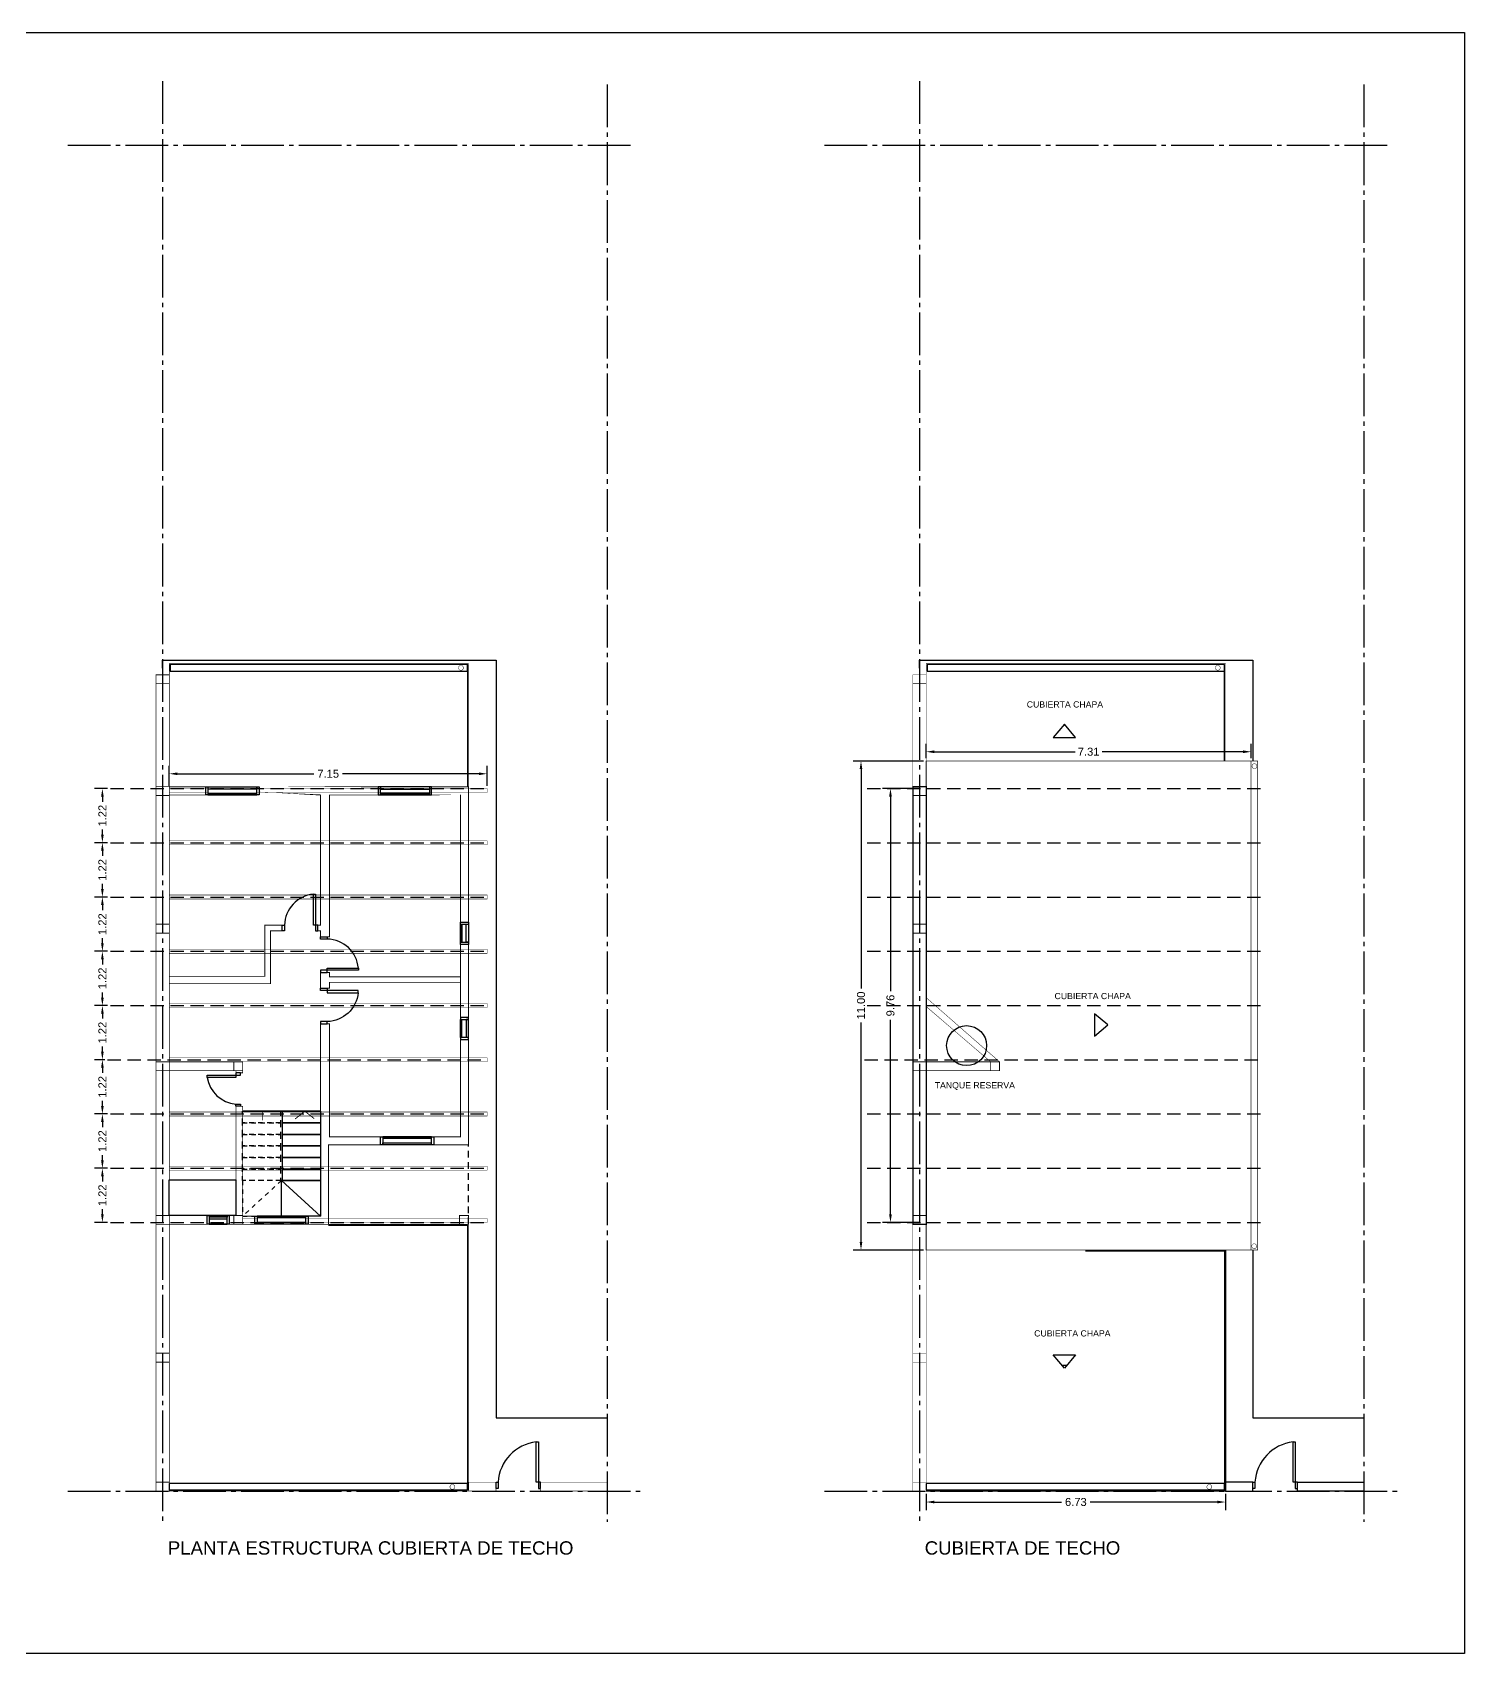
# Model space of a CAD drawing. Header units: millimetres. Extents: x 2924 to 3297, y 1602 to 1704.
# Drawn here: x 3264.56 to 3296.78, y 1608.87 to 1645.33 of the extents above; entities that cross this region are included whole.
import ezdxf

# ---------------------------------------------------------------- set-up
doc = ezdxf.new("R2010")
doc.units = ezdxf.units.MM
doc.header["$PDMODE"] = 35
for name, pattern in [('ACAD_ISO04W100', [30, 24, -3, 0, -3]), ('CONTINUA', [200, 100, 100]), ('DASHED', [0.75, 0.5, -0.25])]:
    doc.linetypes.add(name, pattern=pattern)
doc.layers.get('Defpoints').update_dxf_attribs({"color": 230})
for name, color, linetype in [('EJES', 8, 'Continuous'), ('P0-CARPINTERIAS', 7, 'Continuous'), ('P1-CARPINTERIAS', 7, 'Continuous'), ('P1-COTAS', 7, 'Continuous'), ('P1-ESTRUCTURAS', 7, 'Continuous'), ('P1-MUROS', 7, 'Continuous'), ('P1-PROYECCION', 7, 'Continuous'), ('P1-SOLADOS', 7, 'Continuous'), ('PT-COTAS', 7, 'Continuous'), ('PT-ESTRUCTURAS', 7, 'Continuous'), ('PT-MUROS', 7, 'Continuous'), ('PT-TEXTOS', 7, 'Continuous')]:
    doc.layers.add(name, color=color, linetype=linetype)
doc.styles.add('Arial02.5', font='arial.ttf', dxfattribs={"width": 0.8, "height": 0.025})
doc.styles.get("Standard").update_dxf_attribs({"font": 'arial.ttf'})
doc.dimstyles.get("Standard").update_dxf_attribs({"dimtxt": 0.18, "dimasz": 0.18, "dimexe": 0.18, "dimexo": 0.0625, "dimgap": 0.09, "dimtad": 0, "dimtih": 1, "dimtoh": 1, "dimzin": 0, "dimdsep": 46, "dimtxsty": 'Standard', "dimcen": 0.09, "dimadec": 0, "dimazin": 0, "dimtfac": 1, "dimtofl": 0, "dimtmove": 0, "dimatfit": 3, "dimfxl": 1, "dimtolj": 1, "dimtzin": 0, "dimarcsym": 0})

# ---------------------------------------------------------------- blocks, each defined once
blk = doc.blocks.new('*D354')
at = {"layer": 'Defpoints', "color": 0, "transparency": 16777216}
for p in [(3284.567493011485, 1628.322690135823), (3283.866472871251, 1618.562690135822), (3284.567493011485, 1618.562690135822)]:
    blk.add_point(p, dxfattribs=at)
at = {"layer": 'P1-COTAS', "color": 0, "lineweight": -2, "transparency": 16777216}
for p, q in [((3284.504993011485, 1628.322690135823), (3283.686472871251, 1628.322690135823)), ((3283.866472871251, 1628.142690135822), (3283.866472871251, 1623.766407734731)), ((3283.866472871251, 1618.742690135822), (3283.866472871251, 1623.118972536914)), ((3284.504993011485, 1618.562690135822), (3283.686472871251, 1618.562690135822))]:
    blk.add_line(p, q, dxfattribs=at)
at = {"layer": 'P1-COTAS', "color": 0, "transparency": 16777216}
for points in [[(3283.836472871251, 1628.142690135822), (3283.896472871251, 1628.142690135822), (3283.866472871251, 1628.322690135823)], [(3283.836472871251, 1618.742690135822), (3283.896472871251, 1618.742690135822), (3283.866472871251, 1618.562690135822)]]:
    blk.add_solid(points, dxfattribs=at)
at = {"layer": 'P1-COTAS', "color": 0, "transparency": 16777216, "insert": (3283.866472871251, 1623.442690135821), "char_height": 0.18, "attachment_point": 5, "rotation": 90}
blk.add_mtext('\\A1;9.76', dxfattribs=at)
blk = doc.blocks.new('*D356')
at = {"layer": 'Defpoints', "color": 0, "transparency": 16777216}
for p in [(3284.670233620716, 1612.521190135822), (3291.404397799706, 1612.521190135822), (3291.404397799706, 1612.274768045861)]:
    blk.add_point(p, dxfattribs=at)
at = {"layer": 'P1-COTAS', "color": 0, "lineweight": -2, "transparency": 16777216}
for p, q in [((3284.670233620716, 1612.458690135822), (3284.670233620716, 1612.094768045861)), ((3284.850233620716, 1612.274768045861), (3287.713045587428, 1612.274768045861)), ((3291.224397799706, 1612.274768045861), (3288.361585832994, 1612.274768045861)), ((3291.404397799706, 1612.458690135822), (3291.404397799706, 1612.094768045861))]:
    blk.add_line(p, q, dxfattribs=at)
at = {"layer": 'P1-COTAS', "color": 0, "transparency": 16777216}
for points in [[(3284.850233620716, 1612.304768045861), (3284.850233620716, 1612.244768045861), (3284.670233620716, 1612.274768045861)], [(3291.224397799706, 1612.304768045861), (3291.224397799706, 1612.244768045861), (3291.404397799706, 1612.274768045861)]]:
    blk.add_solid(points, dxfattribs=at)
at = {"layer": 'P1-COTAS', "color": 0, "transparency": 16777216, "insert": (3288.037315710211, 1612.274768045861), "char_height": 0.18, "attachment_point": 5}
blk.add_mtext('\\A1;6.73', dxfattribs=at)
blk = doc.blocks.new('*D355')
at = {"layer": 'Defpoints', "color": 0, "transparency": 16777216}
for p in [(3284.670682375198, 1628.942604337822), (3283.203937960348, 1617.942690135822), (3284.670233620718, 1617.942690135822)]:
    blk.add_point(p, dxfattribs=at)
at = {"layer": 'P1-COTAS', "color": 0, "lineweight": -2, "transparency": 16777216}
for p, q in [((3284.608182375198, 1628.942604337822), (3283.023937960348, 1628.942604337822)), ((3283.203937960348, 1628.762604337822), (3283.203937960348, 1623.827572202715)), ((3283.203937960348, 1618.122690135822), (3283.203937960348, 1623.057722270928)), ((3284.607733620718, 1617.942690135822), (3283.023937960348, 1617.942690135822))]:
    blk.add_line(p, q, dxfattribs=at)
at = {"layer": 'P1-COTAS', "color": 0, "transparency": 16777216}
for points in [[(3283.173937960347, 1628.762604337822), (3283.233937960348, 1628.762604337822), (3283.203937960348, 1628.942604337822)], [(3283.173937960347, 1618.122690135822), (3283.233937960348, 1618.122690135822), (3283.203937960348, 1617.942690135822)]]:
    blk.add_solid(points, dxfattribs=at)
at = {"layer": 'P1-COTAS', "color": 0, "transparency": 16777216, "insert": (3283.203937960347, 1623.44264723682), "char_height": 0.18, "attachment_point": 5, "rotation": 90}
blk.add_mtext('\\A1;11.00', dxfattribs=at)
blk = doc.blocks.new('*D353')
at = {"layer": 'Defpoints', "color": 0, "transparency": 16777216}
for p in [(3266.314861627932, 1619.782690135822), (3266.134581653344, 1618.562690135822), (3266.314861627932, 1618.562690135822)]:
    blk.add_point(p, dxfattribs=at)
at = {"layer": 'PT-COTAS', "color": 0, "lineweight": -2, "transparency": 16777216}
for p, q in [((3266.252361627932, 1619.782690135822), (3265.954581653345, 1619.782690135822)), ((3266.134581653344, 1619.602690135822), (3266.134581653344, 1619.487076220406)), ((3266.134581653344, 1618.742690135822), (3266.134581653344, 1618.858304051238)), ((3266.252361627932, 1618.562690135822), (3265.954581653345, 1618.562690135822))]:
    blk.add_line(p, q, dxfattribs=at)
at = {"layer": 'PT-COTAS', "color": 0, "transparency": 16777216}
for points in [[(3266.104581653344, 1619.602690135822), (3266.164581653345, 1619.602690135822), (3266.134581653344, 1619.782690135822)], [(3266.104581653344, 1618.742690135822), (3266.164581653345, 1618.742690135822), (3266.134581653344, 1618.562690135822)]]:
    blk.add_solid(points, dxfattribs=at)
at = {"layer": 'PT-COTAS', "color": 0, "transparency": 16777216, "insert": (3266.134581653344, 1619.172690135821), "char_height": 0.18, "attachment_point": 5, "rotation": 90}
blk.add_mtext('\\A1;1.22', dxfattribs=at)
blk = doc.blocks.new('*D357')
at = {"layer": 'Defpoints', "color": 0, "transparency": 16777216}
for p in [(3266.134581653346, 1621.002690135822), (3266.314861627932, 1621.002690135822), (3266.314861627932, 1619.782690135822)]:
    blk.add_point(p, dxfattribs=at)
at = {"layer": 'PT-COTAS', "color": 0, "lineweight": -2, "transparency": 16777216}
for p, q in [((3266.252361627932, 1621.002690135822), (3265.954581653346, 1621.002690135822)), ((3266.134581653346, 1620.822690135822), (3266.134581653346, 1620.707076220406)), ((3266.134581653346, 1619.962690135822), (3266.134581653346, 1620.078304051239)), ((3266.252361627932, 1619.782690135822), (3265.954581653346, 1619.782690135822))]:
    blk.add_line(p, q, dxfattribs=at)
at = {"layer": 'PT-COTAS', "color": 0, "transparency": 16777216}
for points in [[(3266.104581653346, 1620.822690135822), (3266.164581653346, 1620.822690135822), (3266.134581653346, 1621.002690135822)], [(3266.104581653346, 1619.962690135822), (3266.164581653346, 1619.962690135822), (3266.134581653346, 1619.782690135822)]]:
    blk.add_solid(points, dxfattribs=at)
at = {"layer": 'PT-COTAS', "color": 0, "transparency": 16777216, "insert": (3266.134581653346, 1620.392690135821), "char_height": 0.18, "attachment_point": 5, "rotation": 90}
blk.add_mtext('\\A1;1.22', dxfattribs=at)
blk = doc.blocks.new('*D358')
at = {"layer": 'Defpoints', "color": 0, "transparency": 16777216}
for p in [(3266.134581653349, 1622.222690135822), (3266.249304673877, 1622.222690135822), (3266.314861627932, 1621.002690135822)]:
    blk.add_point(p, dxfattribs=at)
at = {"layer": 'PT-COTAS', "color": 0, "lineweight": -2, "transparency": 16777216}
for p, q in [((3266.186804673877, 1622.222690135822), (3265.954581653349, 1622.222690135822)), ((3266.134581653349, 1622.042690135822), (3266.134581653349, 1621.927076220406)), ((3266.134581653349, 1621.182690135822), (3266.134581653349, 1621.298304051238)), ((3266.252361627932, 1621.002690135822), (3265.954581653349, 1621.002690135822))]:
    blk.add_line(p, q, dxfattribs=at)
at = {"layer": 'PT-COTAS', "color": 0, "transparency": 16777216}
for points in [[(3266.104581653349, 1622.042690135822), (3266.164581653349, 1622.042690135822), (3266.134581653349, 1622.222690135822)], [(3266.104581653349, 1621.182690135822), (3266.164581653349, 1621.182690135822), (3266.134581653349, 1621.002690135822)]]:
    blk.add_solid(points, dxfattribs=at)
at = {"layer": 'PT-COTAS', "color": 0, "transparency": 16777216, "insert": (3266.134581653349, 1621.612690135821), "char_height": 0.18, "attachment_point": 5, "rotation": 90}
blk.add_mtext('\\A1;1.22', dxfattribs=at)
blk = doc.blocks.new('*D359')
at = {"layer": 'Defpoints', "color": 0, "transparency": 16777216}
for p in [(3266.134581653351, 1623.442690135822), (3266.314861627932, 1623.442690135822), (3266.249304673877, 1622.222690135822)]:
    blk.add_point(p, dxfattribs=at)
at = {"layer": 'PT-COTAS', "color": 0, "lineweight": -2, "transparency": 16777216}
for p, q in [((3266.252361627932, 1623.442690135822), (3265.954581653351, 1623.442690135822)), ((3266.134581653351, 1623.262690135822), (3266.134581653351, 1623.147076220406)), ((3266.134581653351, 1622.402690135822), (3266.134581653351, 1622.518304051239)), ((3266.186804673877, 1622.222690135822), (3265.954581653351, 1622.222690135822))]:
    blk.add_line(p, q, dxfattribs=at)
at = {"layer": 'PT-COTAS', "color": 0, "transparency": 16777216}
for points in [[(3266.104581653351, 1623.262690135822), (3266.164581653351, 1623.262690135822), (3266.134581653351, 1623.442690135822)], [(3266.104581653351, 1622.402690135822), (3266.164581653351, 1622.402690135822), (3266.134581653351, 1622.222690135822)]]:
    blk.add_solid(points, dxfattribs=at)
at = {"layer": 'PT-COTAS', "color": 0, "transparency": 16777216, "insert": (3266.13458165335, 1622.832690135821), "char_height": 0.18, "attachment_point": 5, "rotation": 90}
blk.add_mtext('\\A1;1.22', dxfattribs=at)
blk = doc.blocks.new('*D360')
at = {"layer": 'Defpoints', "color": 0, "transparency": 16777216}
for p in [(3266.134581653353, 1624.662690135822), (3266.314861627932, 1624.662690135822), (3266.314861627932, 1623.442690135822)]:
    blk.add_point(p, dxfattribs=at)
at = {"layer": 'PT-COTAS', "color": 0, "lineweight": -2, "transparency": 16777216}
for p, q in [((3266.252361627932, 1624.662690135822), (3265.954581653353, 1624.662690135822)), ((3266.134581653353, 1624.482690135822), (3266.134581653353, 1624.367076220406)), ((3266.252361627932, 1623.442690135822), (3265.954581653353, 1623.442690135822)), ((3266.134581653353, 1623.622690135822), (3266.134581653353, 1623.738304051238))]:
    blk.add_line(p, q, dxfattribs=at)
at = {"layer": 'PT-COTAS', "color": 0, "transparency": 16777216}
for points in [[(3266.104581653352, 1624.482690135822), (3266.164581653353, 1624.482690135822), (3266.134581653353, 1624.662690135822)], [(3266.104581653352, 1623.622690135822), (3266.164581653353, 1623.622690135822), (3266.134581653353, 1623.442690135822)]]:
    blk.add_solid(points, dxfattribs=at)
at = {"layer": 'PT-COTAS', "color": 0, "transparency": 16777216, "insert": (3266.134581653352, 1624.052690135821), "char_height": 0.18, "attachment_point": 5, "rotation": 90}
blk.add_mtext('\\A1;1.22', dxfattribs=at)
blk = doc.blocks.new('*D361')
at = {"layer": 'Defpoints', "color": 0, "transparency": 16777216}
for p in [(3266.134581653354, 1625.882690135822), (3266.314861627932, 1625.882690135822), (3266.314861627932, 1624.662690135822)]:
    blk.add_point(p, dxfattribs=at)
at = {"layer": 'PT-COTAS', "color": 0, "lineweight": -2, "transparency": 16777216}
for p, q in [((3266.252361627932, 1625.882690135822), (3265.954581653355, 1625.882690135822)), ((3266.134581653354, 1625.702690135822), (3266.134581653354, 1625.587076220407)), ((3266.134581653354, 1624.842690135823), (3266.134581653354, 1624.958304051239)), ((3266.252361627932, 1624.662690135822), (3265.954581653355, 1624.662690135822))]:
    blk.add_line(p, q, dxfattribs=at)
at = {"layer": 'PT-COTAS', "color": 0, "transparency": 16777216}
for points in [[(3266.104581653354, 1625.702690135822), (3266.164581653355, 1625.702690135822), (3266.134581653354, 1625.882690135822)], [(3266.104581653354, 1624.842690135823), (3266.164581653355, 1624.842690135823), (3266.134581653354, 1624.662690135822)]]:
    blk.add_solid(points, dxfattribs=at)
at = {"layer": 'PT-COTAS', "color": 0, "transparency": 16777216, "insert": (3266.134581653354, 1625.272690135821), "char_height": 0.18, "attachment_point": 5, "rotation": 90}
blk.add_mtext('\\A1;1.22', dxfattribs=at)
blk = doc.blocks.new('*D362')
at = {"layer": 'Defpoints', "color": 0, "transparency": 16777216}
for p in [(3266.134581653357, 1627.102690135823), (3266.314861627932, 1627.102690135823), (3266.314861627932, 1625.882690135822)]:
    blk.add_point(p, dxfattribs=at)
at = {"layer": 'PT-COTAS', "color": 0, "lineweight": -2, "transparency": 16777216}
for p, q in [((3266.252361627932, 1627.102690135823), (3265.954581653357, 1627.102690135823)), ((3266.134581653357, 1626.922690135822), (3266.134581653357, 1626.807076220406)), ((3266.134581653357, 1626.062690135823), (3266.134581653357, 1626.178304051238)), ((3266.252361627932, 1625.882690135822), (3265.954581653357, 1625.882690135822))]:
    blk.add_line(p, q, dxfattribs=at)
at = {"layer": 'PT-COTAS', "color": 0, "transparency": 16777216}
for points in [[(3266.104581653357, 1626.922690135822), (3266.164581653357, 1626.922690135822), (3266.134581653357, 1627.102690135823)], [(3266.104581653357, 1626.062690135823), (3266.164581653357, 1626.062690135823), (3266.134581653357, 1625.882690135822)]]:
    blk.add_solid(points, dxfattribs=at)
at = {"layer": 'PT-COTAS', "color": 0, "transparency": 16777216, "insert": (3266.134581653357, 1626.492690135821), "char_height": 0.18, "attachment_point": 5, "rotation": 90}
blk.add_mtext('\\A1;1.22', dxfattribs=at)
blk = doc.blocks.new('*D363')
at = {"layer": 'Defpoints', "color": 0, "transparency": 16777216}
for p in [(3266.134581653359, 1628.322690135823), (3266.314861627932, 1628.322690135823), (3266.314861627932, 1627.102690135823)]:
    blk.add_point(p, dxfattribs=at)
at = {"layer": 'PT-COTAS', "color": 0, "lineweight": -2, "transparency": 16777216}
for p, q in [((3266.252361627932, 1628.322690135823), (3265.954581653359, 1628.322690135823)), ((3266.134581653359, 1628.142690135822), (3266.134581653359, 1628.027076220407)), ((3266.252361627932, 1627.102690135823), (3265.954581653359, 1627.102690135823)), ((3266.134581653359, 1627.282690135823), (3266.134581653359, 1627.398304051239))]:
    blk.add_line(p, q, dxfattribs=at)
at = {"layer": 'PT-COTAS', "color": 0, "transparency": 16777216}
for points in [[(3266.104581653359, 1628.142690135822), (3266.164581653359, 1628.142690135822), (3266.134581653359, 1628.322690135823)], [(3266.104581653359, 1627.282690135823), (3266.164581653359, 1627.282690135823), (3266.134581653359, 1627.102690135823)]]:
    blk.add_solid(points, dxfattribs=at)
at = {"layer": 'PT-COTAS', "color": 0, "transparency": 16777216, "insert": (3266.134581653359, 1627.712690135821), "char_height": 0.18, "attachment_point": 5, "rotation": 90}
blk.add_mtext('\\A1;1.22', dxfattribs=at)
blk = doc.blocks.new('*D364')
at = {"layer": 'Defpoints', "color": 0, "transparency": 16777216}
for p in [(3284.670682375196, 1628.942604337821), (3291.979913021303, 1629.150775899828), (3291.979913021303, 1628.942604337821)]:
    blk.add_point(p, dxfattribs=at)
at = {"layer": 'P1-COTAS', "color": 0, "lineweight": -2, "transparency": 16777216}
for p, q in [((3284.670682375196, 1629.005104337821), (3284.670682375196, 1629.330775899828)), ((3291.979913021303, 1629.005104337821), (3291.979913021303, 1629.330775899828)), ((3284.850682375196, 1629.150775899828), (3288.019629212574, 1629.150775899828)), ((3291.799913021303, 1629.150775899828), (3288.630966183925, 1629.150775899828))]:
    blk.add_line(p, q, dxfattribs=at)
at = {"layer": 'P1-COTAS', "color": 0, "transparency": 16777216}
for points in [[(3284.850682375196, 1629.180775899827), (3284.850682375196, 1629.120775899828), (3284.670682375196, 1629.150775899828)], [(3291.799913021303, 1629.180775899827), (3291.799913021303, 1629.120775899828), (3291.979913021303, 1629.150775899828)]]:
    blk.add_solid(points, dxfattribs=at)
at = {"layer": 'P1-COTAS', "color": 0, "transparency": 16777216, "insert": (3288.325297698249, 1629.150775899828), "char_height": 0.18, "attachment_point": 5}
blk.add_mtext('\\A1;7.31', dxfattribs=at)
blk = doc.blocks.new('*D365')
at = {"layer": 'Defpoints', "color": 0, "transparency": 16777216}
for p in [(3274.790192004152, 1628.655221186568), (3267.640192560329, 1628.322690040058), (3274.790192004152, 1628.322689523423)]:
    blk.add_point(p, dxfattribs=at)
at = {"layer": 'PT-COTAS', "color": 0, "lineweight": -2, "transparency": 16777216}
for p, q in [((3267.640192560329, 1628.385190040058), (3267.640192560329, 1628.835221186568)), ((3267.820192560328, 1628.655221186568), (3270.891474683332, 1628.655221186568)), ((3274.610192004152, 1628.655221186568), (3271.538909881149, 1628.655221186568)), ((3274.790192004152, 1628.385189523423), (3274.790192004152, 1628.835221186568))]:
    blk.add_line(p, q, dxfattribs=at)
at = {"layer": 'PT-COTAS', "color": 0, "transparency": 16777216}
for points in [[(3267.820192560328, 1628.685221186568), (3267.820192560328, 1628.625221186568), (3267.640192560329, 1628.655221186568)], [(3274.610192004152, 1628.685221186568), (3274.610192004152, 1628.625221186568), (3274.790192004152, 1628.655221186568)]]:
    blk.add_solid(points, dxfattribs=at)
at = {"layer": 'PT-COTAS', "color": 0, "transparency": 16777216, "insert": (3271.21519228224, 1628.655221186568), "char_height": 0.18, "attachment_point": 5}
blk.add_mtext('\\A1;7.15', dxfattribs=at)

msp = doc.modelspace()

# ---------------------------------------------------------------- hatches: boundary and pattern name
at = {"layer": 'PT-MUROS'}
h = msp.add_hatch(dxfattribs=at)
h.set_pattern_fill('ANGLE', color=256)
h.set_pattern_definition([(0, (357.6249294129366, -33.11497601311453), (0, 6.985), [5.08, -1.905]), (90, (357.6249294129366, -33.11497601311453), (-6.985, 4.277078946022131e-16), [5.08, -1.905])])
h.paths.add_polyline_path([(3287.528717337199, 1615.587395906656), (3288.028717337199, 1615.587395906656), (3287.778717337199, 1615.287395906656)])

# ---------------------------------------------------------------- linework, layer by layer
at = {"layer": 'EJES', "color": 18, "linetype": 'ACAD_ISO04W100', "ltscale": 0.04, "true_color": 0x000000}
for points in [[(3267.490192560329, 1644.231474603901), (3267.490192560329, 1611.827453603374)], [(3284.520644931431, 1644.231474603901), (3284.520644931431, 1611.827453603374)], [(3277.490192560329, 1644.158720224505), (3277.490192560329, 1611.827453603374)], [(3294.520644931431, 1644.158720224505), (3294.520644931431, 1611.827453603374)], [(3265.354956977469, 1642.792492476814), (3278.033996888963, 1642.792492476814)], [(3282.385409348572, 1642.792492476814), (3295.064449260066, 1642.792492476814)], [(3265.354956977469, 1612.521190135822), (3278.317957770623, 1612.521190135822)], [(3282.385409348572, 1612.521190135822), (3295.348410141726, 1612.521190135822)]]:
    msp.add_lwpolyline(points, dxfattribs=at)
at = {"layer": 'P0-CARPINTERIAS', "color": 8, "linetype": 'CONTINUA'}
msp.add_lwpolyline([(3275.896670122793, 1613.626745679033), (3275.943777136539, 1613.626745679033), (3275.943777136539, 1612.57952347147), (3275.990999357986, 1612.57952347147), (3275.990999357986, 1612.721190135823), (3275.896554915086, 1612.721190135822), (3275.896670122793, 1613.626745679033, 0.3635547186485848), (3275.038222396102, 1612.721190135823), (3275.038222396102, 1612.57952347147), (3274.991000174651, 1612.57952347147), (3274.991000174652, 1612.721190135823), (3275.038222396102, 1612.721190135823)], format="xyb", dxfattribs=at)
at = {"layer": 'P1-CARPINTERIAS', "color": 8, "linetype": 'CONTINUA'}
for points in [[(3268.459372920558, 1628.360636043531), (3269.659372920557, 1628.360636043533), (3269.659372920557, 1628.178636043531), (3268.459372920557, 1628.178636043531), (3268.459372920558, 1628.360636043533), (3268.509372920558, 1628.360636043533), (3268.509372920558, 1628.178636043531), (3269.609373920557, 1628.178636043531), (3269.609373920558, 1628.360636043533), (3269.609373920558, 1628.310636093533), (3268.509372920558, 1628.310636093533), (3268.509372920558, 1628.210636293533), (3269.609373920558, 1628.210636293533)], [(3273.542705850758, 1628.360636043526), (3272.342701045585, 1628.360571214469), (3272.342718058992, 1628.178636118566), (3273.542718058992, 1628.178636118568), (3273.542705850758, 1628.360636043526), (3273.492705850758, 1628.360636043526), (3273.492718058992, 1628.178636118568), (3272.392717058992, 1628.178636118568), (3272.392717170401, 1628.36057391654), (3272.392717058992, 1628.312636168565), (3273.492718058992, 1628.312636168565), (3273.492718058992, 1628.212636368566), (3272.392717058992, 1628.212636368566)], [(3274.372141932401, 1625.316135136743), (3274.372141932403, 1624.816135136744), (3274.19014193239, 1624.816135293578), (3274.19014193239, 1625.316135136743), (3274.372141932403, 1625.316135136743), (3274.372141932403, 1625.266135136743), (3274.190206253892, 1625.266135136744), (3274.190206253892, 1624.866134136744), (3274.372141932403, 1624.866134136744), (3274.322141982403, 1624.866134136744), (3274.322141982403, 1625.266135136743), (3274.222142182403, 1625.266135136743), (3274.222142182403, 1624.866134136744)], [(3274.372172174324, 1622.675644002527), (3274.372172174326, 1623.175644002527), (3274.190206253891, 1623.175644002527), (3274.190172174326, 1622.675644002527), (3274.372172174326, 1622.675644002527), (3274.372172174326, 1622.725644002528), (3274.190206253891, 1622.725644002528), (3274.190206253891, 1623.125645002528), (3274.372172174326, 1623.125645002527), (3274.322172224326, 1623.125645002527), (3274.322172224326, 1622.725644002528), (3274.222172424326, 1622.725644002528), (3274.222172424326, 1623.125645002527)], [(3273.593396798434, 1620.30663513676), (3272.392706253891, 1620.306627503394), (3272.392706253891, 1620.488635136746), (3273.59270625389, 1620.488635136757), (3273.593396798434, 1620.306635136759), (3273.54270619318, 1620.306635136761), (3273.54270619318, 1620.488635286857), (3272.443395798434, 1620.488635286857), (3272.443396955543, 1620.306627825659), (3272.443395798434, 1620.35463523686), (3273.54270619318, 1620.35463523686), (3273.54270619318, 1620.45463503686), (3272.443395798434, 1620.45463503686)], [(3268.490206253891, 1618.721627203393), (3268.990206253891, 1618.721627203396), (3268.990206253891, 1618.521627503394), (3268.490206253892, 1618.521627503396), (3268.490206253891, 1618.721627203393), (3268.540206243771, 1618.721627203394), (3268.540206253891, 1618.521627503396), (3268.940207253891, 1618.521627503396), (3268.940207253891, 1618.721627203396), (3268.940207253891, 1618.681627203396), (3268.540206253891, 1618.681627203396), (3268.540206253891, 1618.641627203396), (3268.940207253891, 1618.641627203396)], [(3270.765206253891, 1618.521627503392), (3269.565206253891, 1618.521627503389), (3269.565206253891, 1618.703627503391), (3270.765206253891, 1618.703627503391), (3270.765206253891, 1618.521627503389), (3270.715206253891, 1618.521627503389), (3270.71550972527, 1618.703710330939), (3269.615205253891, 1618.703710330939), (3269.615205253891, 1618.521627503389), (3269.615205253891, 1618.57162745339), (3270.715206253891, 1618.57162745339), (3270.715206253891, 1618.671627253389), (3269.615205253891, 1618.671627253389)]]:
    msp.add_lwpolyline(points, dxfattribs=at)
for points in [[(3270.882827388526, 1625.948134286761), (3270.932705403895, 1625.948134286761), (3270.932705403895, 1625.123634286721), (3270.982705403891, 1625.123634286721), (3270.982705403891, 1625.248134286762), (3270.882705403892, 1625.248134286762), (3270.882827388526, 1625.948134286761, 0.3805686529644291), (3270.232706253891, 1625.248134286762), (3270.232706253891, 1625.123634286721), (3270.182706253891, 1625.123634286721), (3270.182706253891, 1625.248134286762), (3270.232706253891, 1625.248134286762)], [(3271.89520625389, 1624.286013152085), (3271.89520625389, 1624.236135136716), (3271.04520625389, 1624.236135136716), (3271.04520625389, 1624.18613513672), (3271.195206253891, 1624.18613513672), (3271.19520625389, 1624.286135136719), (3271.89520625389, 1624.286013152085, 0.3805686529644291), (3271.195206253891, 1624.936134286721), (3271.045206253891, 1624.936134286721), (3271.045206253891, 1624.986134286721), (3271.195206253891, 1624.986134286721), (3271.195206253891, 1624.936134286721)], [(3271.890543649857, 1623.731256271395), (3271.890543649857, 1623.781134286764), (3271.040543649857, 1623.781134286764), (3271.040543649857, 1623.83113428676), (3271.190543649857, 1623.83113428676), (3271.190543649857, 1623.731134286761), (3271.890543649857, 1623.731256271395, -0.3805686529644291), (3271.190543649857, 1623.08113513676), (3271.040543649857, 1623.08113513676), (3271.040543649857, 1623.031135136759), (3271.190543649857, 1623.03113513676), (3271.190543649857, 1623.08113513676)], [(3268.490191831756, 1621.825648875443), (3268.490191831756, 1621.875526951378), (3269.240192681758, 1621.875526951378), (3269.240192681758, 1621.925527012088), (3269.140192560329, 1621.925527012088), (3269.140192560329, 1621.825526890661), (3268.490191831756, 1621.825648875443, 0.3456514478971462), (3269.140192560329, 1621.226125241978), (3269.240192681758, 1621.226125241978), (3269.240192681758, 1621.176125181263), (3269.140192560329, 1621.176125181264), (3269.140192560329, 1621.226125241978)]]:
    msp.add_lwpolyline(points, format="xyb", dxfattribs=at)
at = {"layer": 'P1-ESTRUCTURAS', "color": 8, "linetype": 'DASHED', "ltscale": 0.6}
for points in [[(3283.345313999032, 1628.322690135822), (3292.200717980957, 1628.322690135822)], [(3283.345313999032, 1627.102690135822), (3292.200717980957, 1627.102690135822)], [(3283.345313999032, 1625.882690135822), (3292.200717980957, 1625.882690135822)], [(3283.345313999032, 1624.662690135822), (3292.200717980957, 1624.662690135822)], [(3283.345313999032, 1623.442690135822), (3292.200717980957, 1623.442690135822)], [(3283.279757044977, 1622.222690135821), (3292.15890722908, 1622.222690135821)], [(3283.345313999032, 1621.002690135821), (3292.200717980957, 1621.002690135821)], [(3283.345313999032, 1619.782690135821), (3292.200717980957, 1619.782690135821)], [(3283.345313999032, 1618.562690135821), (3292.200717980957, 1618.562690135821)]]:
    msp.add_lwpolyline(points, dxfattribs=at)
at = {"layer": 'P1-MUROS', "color": 8, "linetype": 'CONTINUA', "ltscale": 0.3, "const_width": 0.01}
for points in [[(3274.374192560329, 1628.364190135821), (3274.374192560329, 1631.13268235627), (3267.640192560329, 1631.13268235627), (3267.640192560329, 1630.88268235627)], [(3271.222206253891, 1618.521631312937), (3274.371986904971, 1618.521190135822), (3274.371986904971, 1612.521190135822), (3274.371986904971, 1612.521190135822), (3267.639781249614, 1612.521190135822)]]:
    msp.add_lwpolyline(points, dxfattribs=at)
at = {"layer": 'P1-MUROS', "color": 8, "linetype": 'CONTINUA', "ltscale": 0.3}
for points in [[(3274.354192560329, 1628.364190135821), (3274.354192560329, 1631.11268235627), (3267.660192560329, 1631.11268235627), (3267.660192560329, 1631.03268235627)], [(3271.222203452572, 1618.501631313133), (3274.351986904971, 1618.501192936945), (3274.351986904971, 1612.541190135822), (3267.639781249614, 1612.541190135822)]]:
    msp.add_lwpolyline(points, dxfattribs=at)
for points in [[(3274.351986904971, 1630.96268235627), (3274.351986904971, 1631.11268235627), (3267.660192560329, 1631.11268235627), (3267.660192560329, 1630.96268235627)], [(3274.351986904971, 1612.541190135822), (3274.351986904971, 1612.691190135822), (3267.639781249614, 1612.691190135822), (3267.639781249614, 1612.541190135822)]]:
    msp.add_lwpolyline(points, close=True, dxfattribs=at)
at = {"layer": 'P1-MUROS', "color": 8, "linetype": 'CONTINUA', "ltscale": 0.3, "const_width": 0.01}
for points in [[(3274.147223805648, 1631.038045199859, -0.9998962388968039), (3274.257223805648, 1631.038045199859, -1.000103771870798), (3274.147223805648, 1631.038045199859, 5.188324338770968e-05)], [(3273.954708365379, 1612.614824931896, -0.9998962388968039), (3274.064708365379, 1612.614824931896, -1.000103771870798), (3273.954708365379, 1612.614824931896, 5.188324338770968e-05)]]:
    msp.add_lwpolyline(points, format="xyb", dxfattribs=at)
at = {"layer": 'P1-MUROS', "color": 8}
for points, const_width in [([(3267.640192560329, 1628.364190135821), (3267.340165173203, 1628.364190135821), (3267.340020024991, 1630.88268235627), (3267.640355595452, 1630.88268235627)], 0.02), ([(3267.340192560329, 1630.88268235627), (3267.640192560329, 1630.88268235627), (3267.640192560329, 1630.68268235627), (3267.340192560329, 1630.68268235627)], 0.02), ([(3271.040171547759, 1628.178626087618), (3269.659372920557, 1628.178636043527), (3269.659372920558, 1628.360636043533), (3272.342701042083, 1628.360636043526), (3272.342701042083, 1628.178636118566), (3271.244706253891, 1628.178636043526), (3271.244706253891, 1624.986134286721), (3271.040518563064, 1624.986134286721), (3271.040201079684, 1625.123634286721), (3270.982706721609, 1625.123634286721), (3270.982705786172, 1625.248121358026), (3271.040206253891, 1625.248121358026)], 0.02), ([(3274.372206253891, 1628.360636043526), (3274.372206253891, 1625.316135136769), (3274.190206253891, 1625.316135136769), (3274.190206253925, 1628.178636045249), (3273.542710659558, 1628.178636043527), (3273.542710659558, 1628.360636043526)], 0.02), ([(3274.372141932403, 1624.816135136744), (3274.37227057538, 1623.175644002527), (3274.190270575379, 1623.175644002527), (3274.190141932403, 1624.816135136743)], 0.02), ([(3271.040518563064, 1624.186135136721), (3271.040543649857, 1623.831135136759), (3271.244706253891, 1623.831135136759), (3271.244706253891, 1623.964135136721), (3274.190206254536, 1623.964135136721), (3274.190206253891, 1624.088635136719), (3271.244706253891, 1624.088635136721), (3271.244706253891, 1624.18613513672)], 0.02), ([(3272.39270625389, 1620.488635136746), (3272.392706253891, 1620.306627503394), (3271.22220625389, 1620.306627503393), (3271.222206253891, 1618.521631312937), (3270.765206253891, 1618.521627503394), (3270.765206253891, 1618.703627503394), (3271.040206253891, 1618.703627503393), (3271.040518563047, 1623.031135136759), (3271.244706253891, 1623.031135136759), (3271.244706253891, 1620.488625181262)], 0.02), ([(3274.372172174326, 1622.675644002527), (3274.190172174326, 1622.675644002527), (3274.190172174326, 1620.48863513676), (3273.59270625389, 1620.488635136757), (3273.59270625389, 1620.306627503391), (3274.372172174326, 1620.30663513676)], 0.02), ([(3269.090192560329, 1622.17612137172), (3269.290192560329, 1622.17612137172), (3269.290192560329, 1621.97612137172), (3269.090192560329, 1621.97612137172)], 0.02), ([(3269.140192560329, 1621.92612137172), (3269.290192560329, 1621.92612137172), (3269.290192560329, 1621.97612137172), (3269.140192560329, 1621.97612137172)], 0.02), ([(3269.290206253891, 1618.521627503394), (3268.990192560329, 1618.521627503394), (3268.990192560329, 1618.721627503394), (3269.140206253891, 1618.721627503394), (3269.140192392977, 1621.176125181262), (3269.290220114808, 1621.176125181264)], 0.02), ([(3269.090206253891, 1618.521627503394), (3269.290206253891, 1618.521627503394), (3269.290206253891, 1618.721627503394), (3269.090192560329, 1618.721627503394)], 0.02), ([(3274.171986904971, 1618.721190135822), (3274.371986904971, 1618.721190135822), (3274.371986904971, 1618.521190135822), (3274.171986904971, 1618.521190135822)], 0.02), ([(3267.639781249614, 1618.521193945365), (3267.340192560328, 1618.521193945365), (3267.340192560328, 1612.521190135822), (3267.639781249614, 1612.521190135822)], 0.013), ([(3267.64025829969, 1615.622301636936), (3267.640126820967, 1615.42008244425), (3267.340949442397, 1615.420074825164), (3267.341140639462, 1615.622306676985)], 0.02), ([(3267.639912728336, 1612.723409328508), (3267.639781249614, 1612.521190135822), (3267.340603871044, 1612.521182516736), (3267.340795068108, 1612.723414368557)], 0.02), ([(3274.990999357986, 1612.721190135822), (3274.373945428603, 1612.721190135822), (3274.373945428603, 1612.521190135822), (3274.990999357986, 1612.521190135822)], 0.013)]:
    msp.add_lwpolyline(points, close=True, dxfattribs=dict(at, const_width=const_width))
for points, const_width in [([(3267.640206253891, 1628.360636043533), (3268.459372920558, 1628.360636043533), (3268.459372920558, 1628.178636043531), (3267.64020625389, 1628.178636043561)], 0.02), ([(3267.640543166209, 1624.098135136721), (3269.790518563064, 1624.098135136721), (3269.790518563064, 1625.248134286762), (3270.182706253891, 1625.248134286762), (3270.182706253891, 1625.123634286721), (3269.915018563064, 1625.123634286721), (3269.915018563064, 1623.933635136721), (3267.640543166209, 1623.933635136721)], 0.02), ([(3267.640939017831, 1621.976121356227), (3269.090192560329, 1621.97612137172), (3269.090192560329, 1622.17612137172), (3267.640940637672, 1622.176136624172)], 0.02), ([(3267.640206253891, 1618.521638946303), (3268.490192560329, 1618.521638946303), (3268.490192560329, 1618.721638946303), (3267.640192560329, 1618.721638946303)], 0.02), ([(3269.290206253892, 1618.703622944212), (3269.565206253891, 1618.703622944212), (3269.565206253891, 1618.521625181263), (3269.290206253879, 1618.521625181263)], 0.02), ([(3277.490192560329, 1612.521190135822), (3275.990999357986, 1612.521190135822), (3275.990999357986, 1612.721190135822), (3277.490192560329, 1612.721190135822)], 0.013)]:
    msp.add_lwpolyline(points, dxfattribs=dict(at, const_width=const_width))
at = {"layer": 'P1-MUROS', "color": 8, "linetype": 'DASHED', "ltscale": 0.2}
for points in [[(3269.28932249849, 1620.803625207028), (3269.28932249849, 1621.063625207028), (3270.140206253892, 1621.063625207028), (3270.140206253892, 1620.803625207028)], [(3269.28932249849, 1620.543625207028), (3269.28932249849, 1620.803625207028), (3270.140206253892, 1620.803625207028), (3270.140206253892, 1620.543625207028)], [(3269.28932249849, 1620.283625207028), (3269.28932249849, 1620.543625207028), (3270.140206253892, 1620.543625207028), (3270.140206253892, 1620.283625207028)], [(3269.28932249849, 1620.023625207028), (3269.28932249849, 1620.283625207028), (3270.140206253892, 1620.283625207028), (3270.140206253892, 1620.023625207028)], [(3269.28932249849, 1619.763625207028), (3269.28932249849, 1620.023625207028), (3270.140206253892, 1620.023625207028), (3270.140206253892, 1619.763625207028)], [(3269.28932249849, 1619.503625207028), (3269.28932249849, 1619.763625207028), (3270.140206253892, 1619.763625207028), (3270.140206253892, 1619.503625207028)], [(3269.290206073504, 1619.503642662099), (3269.290206253892, 1618.70362518129), (3270.165206253892, 1618.70362518129), (3270.16519928182, 1619.503634744437)]]:
    msp.add_lwpolyline(points, close=True, dxfattribs=at)
at = {"layer": 'P1-MUROS'}
msp.add_lwpolyline([(3271.040206253891, 1621.063625172882), (3269.289322498489, 1621.063625190202)], dxfattribs=at)
at = {"layer": 'P1-MUROS', "color": 8}
msp.add_lwpolyline([(3269.739909520174, 1621.065627520714, 0.02, 0.02, 0), (3269.739909520174, 1620.863434680291, 0, 0, 0), (3269.739909520176, 1619.048541321004, 0, 0, 0), (3270.692662884674, 1619.048541321004, 0, 0, 0), (3270.689762489592, 1621.066622670783, 0.02, 0.02, 0), (3270.900402934067, 1620.897686149218, 0.02, 0.02, 0), (3270.689762489592, 1621.066622670783, 0.02, 0.02, 0), (3270.472388622664, 1620.890672325243, 0.02, 0.02, 0)], format="xyseb", dxfattribs=at)
at = {"layer": 'P1-MUROS', "color": 8, "linetype": 'Continuous', "ltscale": 0.1}
for points in [[(3271.040239152275, 1621.06362518129), (3271.040239152275, 1620.80362518129), (3270.190206253892, 1620.80362518129), (3270.190206253892, 1621.06362518129)], [(3271.040239152275, 1620.80362518129), (3271.040239152275, 1620.54362518129), (3270.190206253892, 1620.54362518129), (3270.190206253892, 1620.80362518129)], [(3271.040239152275, 1620.54362518129), (3271.040239152275, 1620.28362518129), (3270.190206253892, 1620.28362518129), (3270.190206253892, 1620.54362518129)], [(3271.040239152275, 1620.28362518129), (3271.040239152275, 1620.02362518129), (3270.190206253892, 1620.02362518129), (3270.190206253892, 1620.28362518129)], [(3271.040239152275, 1620.02362518129), (3271.040239152275, 1619.76362518129), (3270.190206253892, 1619.76362518129), (3270.190206253892, 1620.02362518129)], [(3271.040199462167, 1619.503642662099), (3271.040206253851, 1618.703625181263), (3270.165206253851, 1618.703625181263), (3270.165206253851, 1619.503634744437)], [(3271.040239152275, 1619.76362518129), (3271.040239152275, 1619.50362518129), (3270.190206253892, 1619.50362518129), (3270.190206253892, 1619.76362518129)]]:
    msp.add_lwpolyline(points, close=True, dxfattribs=at)
at = {"layer": 'P1-MUROS'}
msp.add_lwpolyline([(3267.640173341652, 1618.721683405502), (3267.640194712883, 1619.521676205236), (3269.140217962805, 1619.521634703772), (3269.140273675157, 1618.721627503507)], close=True, dxfattribs=at)
at = {"layer": 'P1-MUROS', "color": 8, "linetype": 'DASHED', "ltscale": 0.2}
msp.add_lwpolyline([(3270.16520276833, 1619.503634744405), (3269.290463783769, 1618.703626828409)], dxfattribs=at)
at = {"layer": 'P1-MUROS', "color": 8, "linetype": 'Continuous', "ltscale": 0.1}
msp.add_lwpolyline([(3270.165206253851, 1619.503634744437), (3271.040201079684, 1618.703642662156)], dxfattribs=at)
at = {"layer": 'P1-PROYECCION', "color": 8, "linetype": 'DASHED', "ltscale": 0.3}
msp.add_lwpolyline([(3274.371986904971, 1618.521190135822), (3274.372172174326, 1620.30663513676)], dxfattribs=at)
at = {"layer": 'P1-SOLADOS', "color": 8}
msp.add_lwpolyline([(3267.49027407789, 1631.03268235627), (3267.490111042767, 1631.210194852131), (3274.990999357986, 1631.210194852131), (3274.990999357986, 1614.171190135822), (3277.490192560329, 1614.171190135822)], dxfattribs=at)
at = {"layer": 'PT-ESTRUCTURAS', "color": 5, "linetype": 'DASHED', "ltscale": 0.6}
for points in [[(3266.31486162793, 1628.322690135822), (3274.790192560329, 1628.322689523423)], [(3266.31486162793, 1627.102690135822), (3274.790192560329, 1627.102689523423)], [(3266.31486162793, 1625.882690135822), (3274.790192560329, 1625.882689523423)], [(3266.31486162793, 1624.662690135822), (3274.790192560329, 1624.662689523423)], [(3266.31486162793, 1623.442690135822), (3274.790192560329, 1623.442689523423)], [(3266.249304673875, 1622.222690135821), (3274.748381808452, 1622.222689523423)], [(3266.31486162793, 1621.002690135821), (3274.790192560329, 1621.002689523423)], [(3266.31486162793, 1619.782690135821), (3274.790192560329, 1619.782689523423)], [(3266.31486162793, 1618.562690135821), (3274.790192560329, 1618.562689523423)]]:
    msp.add_lwpolyline(points, dxfattribs=at)
at = {"layer": 'PT-ESTRUCTURAS', "linetype": 'CONTINUA', "ltscale": 0.6, "const_width": 0.01}
for points in [[(3267.640192560329, 1628.322690135822), (3274.790192560329, 1628.322689523423), (3274.790192560329, 1628.232689523423), (3267.640192560329, 1628.232690135822)], [(3267.640192560329, 1627.147690135821), (3274.790192560329, 1627.147689523423), (3274.790192560329, 1627.057689523423), (3267.640192560329, 1627.057690135822)], [(3267.640192560329, 1625.927690135821), (3274.790192560329, 1625.927689523423), (3274.790192560329, 1625.837689523423), (3267.640192560329, 1625.837690135822)], [(3267.640192560329, 1624.707690135821), (3274.790192560329, 1624.707689523423), (3274.790192560329, 1624.617689523423), (3267.640192560329, 1624.617690135821)], [(3267.640192560329, 1623.487690135821), (3274.790192560329, 1623.487689523423), (3274.790192560329, 1623.397689523423), (3267.640192560329, 1623.397690135821)], [(3267.640192560328, 1622.267690135821), (3274.790192560328, 1622.267689523423), (3274.790192560328, 1622.177689523423), (3267.640192560328, 1622.177690135821)], [(3267.640192560328, 1621.047690135821), (3274.790192560328, 1621.047689523423), (3274.790192560328, 1620.957689523423), (3267.640192560328, 1620.957690135821)], [(3267.640192560328, 1619.827690135821), (3274.790192560328, 1619.827689523423), (3274.790192560328, 1619.737689523423), (3267.640192560328, 1619.737690135821)], [(3269.290206703237, 1618.652681519988), (3274.790192560329, 1618.652689523423), (3274.790192560329, 1618.562689523423), (3269.290206703237, 1618.562681519988)]]:
    msp.add_lwpolyline(points, close=True, dxfattribs=at)
at = {"layer": 'PT-MUROS'}
for points in [[(3167.887067855583, 1645.330809413674), (3296.784457886795, 1645.330809413674), (3296.784457886795, 1608.865606698568), (3167.887067855583, 1608.865606698568)], [(3292.021451729089, 1612.721190135822), (3291.404397799706, 1612.721190135822), (3291.404397799706, 1612.521190135822), (3292.021451729089, 1612.521190135822)]]:
    msp.add_lwpolyline(points, close=True, dxfattribs=at)
for points in [[(3284.520726448993, 1631.03268235627), (3284.52056341387, 1631.210194852131), (3292.021451729089, 1631.210194852131), (3292.021451729089, 1628.942604337821)], [(3288.252473355638, 1617.943131312936), (3291.402254006718, 1617.942690135821), (3291.402439276073, 1612.521190135822), (3291.402439276073, 1612.521190135822), (3284.670233620716, 1612.521190135822)], [(3288.252470554319, 1617.923131313132), (3291.382254006718, 1617.922692936944), (3291.382439276073, 1612.541190135822), (3284.670233620716, 1612.541190135822)], [(3292.021451729089, 1617.942690135821), (3292.021451729089, 1614.171190135822), (3294.520644931431, 1614.171190135822)], [(3294.520644931431, 1612.521190135822), (3293.021451729089, 1612.521190135822), (3293.021451729089, 1612.721190135822), (3294.520644931431, 1612.721190135822)]]:
    msp.add_lwpolyline(points, dxfattribs=at)
at = {"layer": 'PT-MUROS', "linetype": 'CONTINUA', "ltscale": 0.3, "const_width": 0.01}
msp.add_lwpolyline([(3291.404644931431, 1628.942690135821), (3291.404644931431, 1631.13268235627), (3284.670644931431, 1631.13268235627), (3284.670644931431, 1630.88268235627)], dxfattribs=at)
at = {"layer": 'PT-MUROS', "linetype": 'CONTINUA', "ltscale": 0.3}
for points in [[(3291.384644931431, 1628.942690135821), (3291.384644931431, 1631.11268235627), (3284.690644931431, 1631.11268235627), (3284.690644931431, 1631.03268235627)], [(3287.528717337199, 1629.473042032111), (3288.028717337199, 1629.473042032111), (3287.778717337199, 1629.773042032111), (3287.528717337199, 1629.473042032111)], [(3288.456345780572, 1623.255486444325), (3288.456345780572, 1622.755486444325), (3288.756345780572, 1623.005486444325), (3288.456345780572, 1623.255486444325)], [(3287.528717337199, 1615.587395906656), (3288.028717337199, 1615.587395906656), (3287.778717337199, 1615.287395906656), (3287.528717337199, 1615.587395906656)]]:
    msp.add_lwpolyline(points, dxfattribs=at)
for points in [[(3291.382439276073, 1630.96268235627), (3291.382439276073, 1631.11268235627), (3284.690644931431, 1631.11268235627), (3284.690644931431, 1630.96268235627)], [(3291.382439276073, 1612.541190135822), (3291.382439276073, 1612.691190135822), (3284.670233620716, 1612.691190135822), (3284.670233620716, 1612.541190135822)]]:
    msp.add_lwpolyline(points, close=True, dxfattribs=at)
at = {"layer": 'PT-MUROS', "linetype": 'CONTINUA', "ltscale": 0.3, "const_width": 0.01}
for points in [[(3291.177676176751, 1631.038045199859, -0.9998962388968039), (3291.287676176751, 1631.038045199859, -1.000103771870798), (3291.177676176751, 1631.038045199859, 5.188324338770968e-05)], [(3292.001366926002, 1628.826793560485, -0.9998962388968039), (3292.111366926003, 1628.826793560485, -1.000103771870798), (3292.001366926002, 1628.826793560485, 5.188324338770968e-05)], [(3291.995898150283, 1618.028546126809, -0.9998962388968039), (3292.105898150283, 1618.028546126809, -1.000103771870798), (3291.995898150283, 1618.028546126809, 5.188324338770968e-05)], [(3290.985160736482, 1612.614824931896, -0.9998962388968039), (3291.095160736482, 1612.614824931896, -1.000103771870798), (3290.985160736482, 1612.614824931896, 5.188324338770968e-05)]]:
    msp.add_lwpolyline(points, format="xyb", dxfattribs=at)
at = {"layer": 'PT-MUROS'}
for points, const_width in [([(3284.670644931431, 1628.364190135821), (3284.370617544306, 1628.364190135821), (3284.370472396094, 1630.88268235627), (3284.670807966554, 1630.88268235627)], 0.01), ([(3284.370644931431, 1630.88268235627), (3284.670644931431, 1630.88268235627), (3284.670644931431, 1630.68268235627), (3284.370644931431, 1630.68268235627)], 0.01), ([(3284.670682375196, 1628.942604337821), (3292.129913021303, 1628.942604337821), (3292.129913021303, 1617.942690135821), (3284.671391388934, 1617.942690135821)], 0.02), ([(3267.340206253893, 1618.521622859132), (3267.340178866723, 1628.364642754423), (3267.640206253891, 1628.364616060484), (3267.640206253891, 1618.521623693851)], 0.02), ([(3267.340192560329, 1628.364631312936), (3267.640192560329, 1628.364631312936), (3267.640192560329, 1628.164631312936), (3267.340192560329, 1628.164631312936)], 0.02), ([(3284.370658624995, 1618.521622859132), (3284.370631237826, 1628.364642754423), (3284.670658624993, 1628.364616060484), (3284.670658624993, 1618.521623693851)], 0.03), ([(3284.370644931431, 1628.364631312936), (3284.670644931431, 1628.364631312936), (3284.670644931431, 1628.164631312936), (3284.370644931431, 1628.164631312936)], 0.02), ([(3267.340192560329, 1625.271387034391), (3267.640192560329, 1625.271387034391), (3267.640192560329, 1625.07138703439), (3267.340192560329, 1625.07138703439)], 0.02), ([(3267.640206253891, 1625.271389554438), (3267.640206253891, 1625.071389554438), (3267.340206253891, 1625.071389554438), (3267.340206253891, 1625.271389554438)], 0.02), ([(3284.370644931431, 1625.271387034391), (3284.670644931431, 1625.271387034391), (3284.670644931431, 1625.07138703439), (3284.370644931431, 1625.07138703439)], 0.02), ([(3284.670658624993, 1625.271389554438), (3284.670658624993, 1625.071389554438), (3284.370658624993, 1625.071389554438), (3284.370658624993, 1625.271389554438)], 0.02), ([(3267.340192560329, 1622.178142755846), (3267.640192560329, 1622.178142755846), (3267.640192560329, 1621.978142755846), (3267.340192560329, 1621.978142755846)], 0.02), ([(3267.640192560329, 1622.178130023441), (3267.640192560329, 1621.978130023441), (3267.340192560328, 1621.978130023441), (3267.340192560328, 1622.178130023441)], 0.02), ([(3284.370644931431, 1622.178142755846), (3284.670644931431, 1622.178142755846), (3284.670644931431, 1621.978142755846), (3284.370644931431, 1621.978142755846)], 0.02), ([(3284.670644931431, 1622.178130023441), (3284.670644931431, 1621.978130023441), (3284.370644931431, 1621.978130023441), (3284.370644931431, 1622.178130023441)], 0.02), ([(3286.120644931431, 1622.17612137172), (3286.320644931431, 1622.17612137172), (3286.320644931431, 1621.97612137172), (3286.120644931431, 1621.97612137172)], 0.02), ([(3267.640192560329, 1618.721627503394), (3267.640192560329, 1618.521627503394), (3267.340192560328, 1618.521627503394), (3267.340192560328, 1618.721627503394)], 0.02), ([(3284.670644931431, 1618.721627503394), (3284.670644931431, 1618.521627503394), (3284.370644931431, 1618.521627503394), (3284.370644931431, 1618.721627503394)], 0.02), ([(3284.670233620716, 1618.521193945365), (3284.370644931431, 1618.521193945365), (3284.370644931431, 1612.521190135822), (3284.670233620716, 1612.521190135822)], 0.01), ([(3284.670710670792, 1615.622301636936), (3284.67057919207, 1615.42008244425), (3284.3714018135, 1615.420074825164), (3284.371593010565, 1615.622306676985)], 0.01), ([(3284.670365099439, 1612.723409328508), (3284.670233620716, 1612.521190135822), (3284.371056242146, 1612.521182516736), (3284.371247439211, 1612.723414368557)], 0.01)]:
    msp.add_lwpolyline(points, close=True, dxfattribs=dict(at, const_width=const_width))
at = {"layer": 'PT-MUROS', "linetype": 'CONTINUA', "ltscale": 0.3, "const_width": 0.01}
msp.add_lwpolyline([(3292.129913021303, 1628.942604337821), (3291.979913021303, 1628.942604337821), (3291.979913021303, 1617.942690135821), (3292.129913021303, 1617.942690135821)], close=True, dxfattribs=at)
at = {"layer": 'PT-MUROS'}
for points, const_width in [([(3284.670658624993, 1623.619606819492), (3286.320644931431, 1622.17612137172)], 0.01), ([(3286.120644931431, 1622.17612137172), (3284.671131765189, 1623.419630228669)], 0.01), ([(3284.671391388934, 1621.976121356227), (3286.120644931431, 1621.97612137172), (3286.120644931431, 1622.17612137172), (3284.671393008774, 1622.176136624172)], 0.02)]:
    msp.add_lwpolyline(points, dxfattribs=dict(at, const_width=const_width))
at = {"layer": 'PT-MUROS', "linetype": 'CONTINUA'}
msp.add_lwpolyline([(3292.927122493896, 1613.626745679033), (3292.974229507641, 1613.626745679033), (3292.974229507641, 1612.57952347147), (3293.021451729088, 1612.57952347147), (3293.021451729089, 1612.721190135823), (3292.927007286188, 1612.721190135822), (3292.927122493896, 1613.626745679033, 0.3635547186485848), (3292.068674767205, 1612.721190135823), (3292.068674767205, 1612.57952347147), (3292.021452545754, 1612.57952347147), (3292.021452545754, 1612.721190135823), (3292.068674767205, 1612.721190135823)], format="xyb", dxfattribs=at)
at = {"layer": 'PT-MUROS'}
msp.add_circle((3285.580181575927, 1622.541046603309), 0.45, dxfattribs=at)

# ---------------------------------------------------------------- texts
at = {"layer": 'PT-MUROS', "style": 'Arial02.5'}
msp.add_text('TANQUE RESERVA', height=0.14, dxfattribs=at).set_placement((3284.863084343084, 1621.578965657843))
at = {"layer": 'PT-TEXTOS', "style": 'Arial02.5'}
for s, height, p in [('CUBIERTA CHAPA', 0.14, (3286.933400044404, 1630.145461143609)), ('CUBIERTA CHAPA', 0.14, (3287.558600290236, 1623.585950539125)), ('CUBIERTA CHAPA', 0.14, (3287.100540359853, 1615.998137204813)), ('PLANTA ESTRUCTURA CUBIERTA DE TECHO', 0.3, (3267.606314458422, 1611.09155853013)), ('CUBIERTA DE TECHO', 0.3, (3284.636766829524, 1611.09155853013))]:
    msp.add_text(s, height=height, dxfattribs=at).set_placement(p)

# ---------------------------------------------------------------- dimensions: what is measured, and where the dimension line sits
at = {"layer": 'P1-COTAS'}
for base, p1, p2, picture, middle in [((3291.979913021303, 1629.150775899828), (3284.670682375196, 1628.942604337821), (3291.979913021303, 1628.942604337821), '*D364', (3288.325297698249, 1629.150775899828)), ((3291.404397799706, 1612.274768045861), (3284.670233620716, 1612.521190135822), (3291.404397799706, 1612.521190135822), '*D356', (3288.037315710211, 1612.274768045861))]:
    dim = msp.add_linear_dim(base=base, p1=p1, p2=p2, dimstyle='Standard', override={"dimtih": 0}, dxfattribs=at)
    dim.commit()
    dim.dimension.update_dxf_attribs({"geometry": picture, "text_midpoint": middle})
for base, p1, p2, picture, middle in [((3283.203937960348, 1617.942690135822), (3284.670682375196, 1628.942604337821), (3284.670233620716, 1617.942690135821), '*D355', (3283.203937960347, 1623.44264723682)), ((3283.866472871251, 1618.562690135822), (3284.567493011483, 1628.322690135822), (3284.567493011483, 1618.562690135821), '*D354', (3283.866472871251, 1623.442690135821))]:
    dim = msp.add_linear_dim(base=base, p1=p1, p2=p2, angle=90, dimstyle='Standard', override={"dimtih": 0}, dxfattribs=at)
    dim.commit()
    dim.dimension.update_dxf_attribs({"geometry": picture, "text_midpoint": middle})
at = {"layer": 'PT-COTAS'}
dim = msp.add_linear_dim(base=(3274.790192004152, 1628.655221186568), p1=(3267.640192560329, 1628.322690040058), p2=(3274.790192004152, 1628.322689523423), dimstyle='Standard', override={"dimtih": 0}, dxfattribs=at)
dim.commit()
dim.dimension.update_dxf_attribs({"geometry": '*D365', "text_midpoint": (3271.21519228224, 1628.655221186568)})
for base, p1, p2, picture, middle in [((3266.134581653359, 1628.322690135823), (3266.31486162793, 1627.102690135822), (3266.31486162793, 1628.322690135822), '*D363', (3266.134581653359, 1627.712690135821)), ((3266.134581653357, 1627.102690135823), (3266.31486162793, 1625.882690135822), (3266.31486162793, 1627.102690135822), '*D362', (3266.134581653357, 1626.492690135821)), ((3266.134581653354, 1625.882690135822), (3266.31486162793, 1624.662690135822), (3266.31486162793, 1625.882690135822), '*D361', (3266.134581653354, 1625.272690135821)), ((3266.134581653353, 1624.662690135822), (3266.31486162793, 1623.442690135822), (3266.31486162793, 1624.662690135822), '*D360', (3266.134581653352, 1624.052690135821)), ((3266.134581653351, 1623.442690135822), (3266.249304673875, 1622.222690135821), (3266.31486162793, 1623.442690135822), '*D359', (3266.13458165335, 1622.832690135821)), ((3266.134581653349, 1622.222690135822), (3266.31486162793, 1621.002690135821), (3266.249304673875, 1622.222690135821), '*D358', (3266.134581653349, 1621.612690135821)), ((3266.134581653346, 1621.002690135822), (3266.31486162793, 1619.782690135821), (3266.31486162793, 1621.002690135821), '*D357', (3266.134581653346, 1620.392690135821)), ((3266.134581653344, 1618.562690135822), (3266.31486162793, 1619.782690135821), (3266.31486162793, 1618.562690135821), '*D353', (3266.134581653344, 1619.172690135821))]:
    dim = msp.add_linear_dim(base=base, p1=p1, p2=p2, angle=90, dimstyle='Standard', override={"dimtih": 0}, dxfattribs=at)
    dim.commit()
    dim.dimension.update_dxf_attribs({"geometry": picture, "text_midpoint": middle})

doc.saveas('drawing.dxf')
